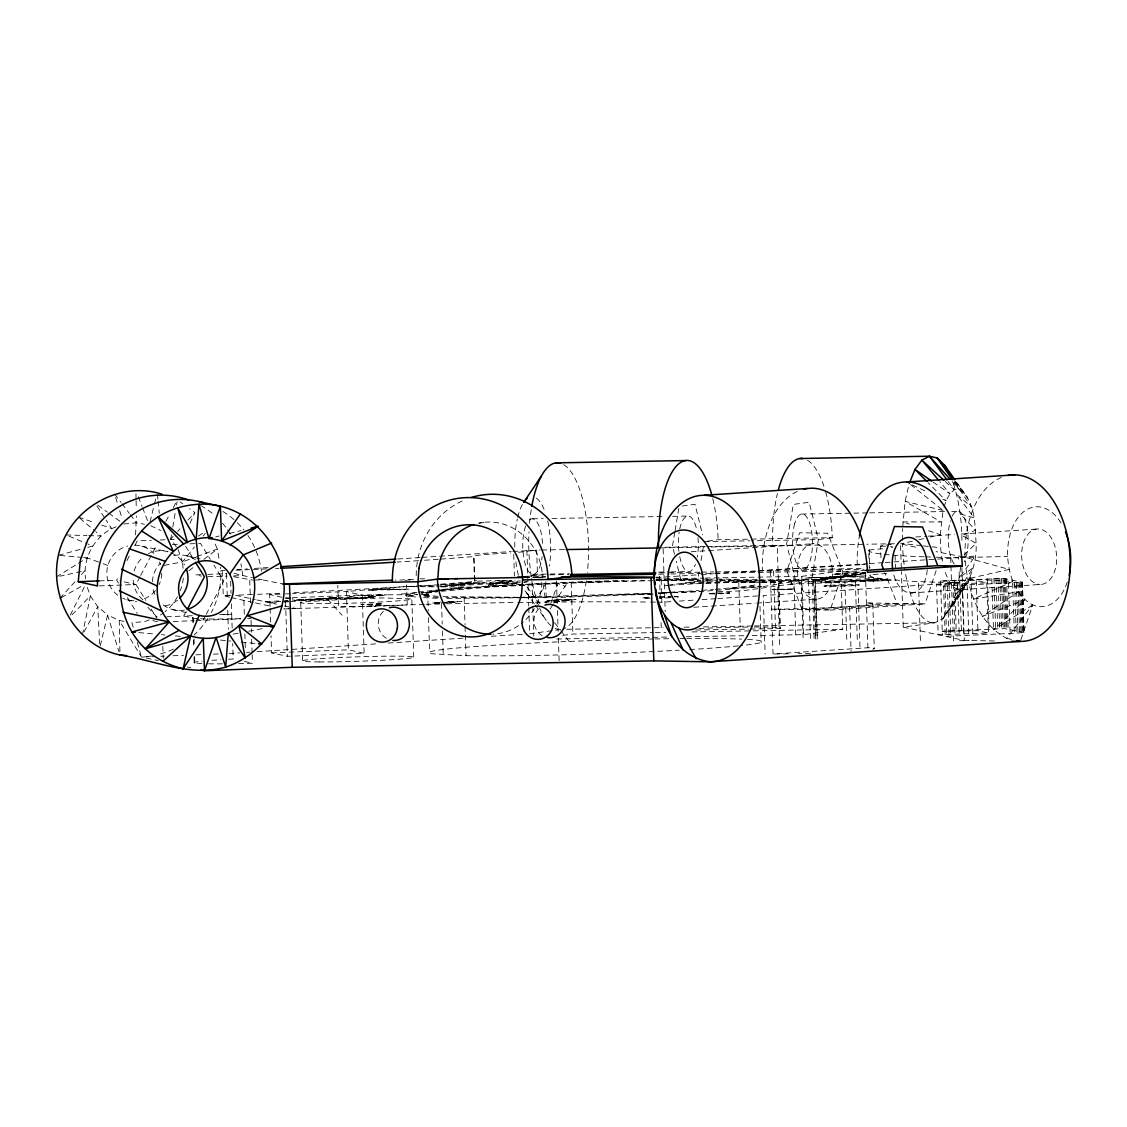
<?xml version="1.0" encoding="UTF-8"?>
<svg xmlns="http://www.w3.org/2000/svg" width="1127" height="1127" viewBox="0 0 1127 1127"><rect width="100%" height="100%" fill="white"/><g stroke="black" fill="none" stroke-linecap="round" stroke-linejoin="round"><path stroke-width="0.75" stroke-dasharray="5 3.75" d="M902.516 540.27L902.685 528.591M902.713 526.915L905.08 501.416L908.855 485.145M961.923 540.382C961.824 519.11 958.711 497.711 951.329 477.707M538.861 577.658L542.397 577.165L542.467 576.08A56.139 52.363 82.1 0 0 478.736 523.139M541.763 582.265L541.157 590.689A56.139 52.363 82.1 0 1 536.607 604.396M135.564 534.86L136.423 516.011M960.542 567.318C958.528 585.42 954.893 604.692 942.609 618.85L935.001 622.752L903.248 627.133L901.417 571.628M176.305 546.933L170.783 538.917L171.642 533.846M172.797 527.084L175.375 511.841M176.516 505.079L177.094 501.698M674.805 532.254L672.495 546.017L674.58 554.498M675.101 530.535L679.144 506.46M667.832 585.293L697.571 581.18L699.022 572.586M701.05 560.542L703.657 545.059M761.937 582.208A62.76 2.522 -1.9 0 1 778.518 583.744L811.722 579.151L818.385 539.594L809.172 502.233L793.309 504.431L786.646 543.989L795.859 581.349L759.528 581.997M910.588 484.596L943.045 510.39L940.27 534.719L940.679 547.764A50.025 17.919 89 0 0 942.947 563.528M116.137 526.802C95.696 534.325 82.356 557.33 85.582 578.827M82.398 634.91L90.357 595.958L87.089 586.773M100.289 645.757L107.572 615.004L97.725 606.636L90.357 595.958L69.959 616.948M150.06 521.801L154.061 505.502M154.469 503.882L156.061 497.359M487.822 586.702L491.006 580.856M944.046 507.178L946.06 500.754L949.892 493.725L954.287 489.78L958.95 489.203C975.869 500.529 974.855 525.112 976.095 543.327C977.433 568.487 964.909 590.633 949.512 609.538L970.305 577.306L955.231 595.45L973.305 567.67L959.387 577.559L975.278 556.076L963.388 556.935M556.005 601.184L555.724 602.029L576.08 599.381L560.499 599.451L553.977 600.029L568.994 600.367L546.891 601.001L563.317 600.888M556.146 600.733L556.992 600.268M936.128 570.656L925.056 603.903L866.424 602.945A62.76 2.522 -1.9 0 1 849.603 606.565A62.76 2.522 -1.9 0 1 771.558 609.172L830.176 610.13L842.911 571.91L827.627 533.226L799.606 532.761L786.885 570.995L802.156 609.679L897.036 603.438L884.934 572.812M1020.907 639.727L1032.755 604.903A50.025 31.457 86.2 0 0 1067.339 581.898M550.793 603.494L557.907 583.575L610.679 581.673M189.984 523.365L194.858 512.56L189.491 508.7M70.325 615.046L85.201 585.279M118.448 583.096L116.659 580.208L118.25 577.179M126.971 560.542L130.943 552.977M134.916 545.412L137.297 540.875L151.342 540.312M139.931 576.897L135.958 584.462L145.777 600.367M140.734 575.39L156.625 545.13M205.424 615.779L203.043 620.315L196.605 618.892M206.227 614.271L223.738 581.011L213.905 565.106M186.138 611.524L183.743 616.046L166.895 616.765M165.866 521.392L169.98 513.757M173.276 507.643L176.559 501.529M84.018 631.937L97.725 606.636L99.88 647.462M492.865 586.406L503.346 580.532L511.94 580.377M962.078 588.28L942.609 618.85L966.473 584.335L962.078 588.28A50.025 17.919 89 0 1 944.961 571.22M550.117 608.989L552.92 604.734M553.864 603.311L567.191 583.152M1001.325 477.482A83.37 52.42 86.2 0 0 965.05 557.273C966.881 588.069 977.56 622.992 1006.65 638.333L1032.755 604.903C1015.258 595.831 1008.792 574.897 1007.637 556.47A50.025 31.457 86.2 0 1 1026.472 509.784A50.025 31.457 86.2 0 1 1061.831 524.294M164.218 565.388L182.518 561.852L194.436 546.919M203.099 536.072L205.269 533.353M59.872 598.423L75.805 580.785M81.496 574.488L84.905 570.713L59.703 576.249M170.783 538.917L173.079 536.41M177.657 531.395L179.954 528.873M187.984 520.096L194.858 512.56M529.605 519.984L530.113 519.462A27.795 9.946 89 0 1 541.312 533.719L542.312 540.523A27.795 9.946 89 0 1 542.608 544.848M424.259 604.368L283.75 608.946M964.092 554.78L976.095 543.327L961.993 535.381L975.686 530.282L960.26 513.968L974.08 517.842L956.626 494.302L971.389 506.84L954.189 481.863M188.998 570.727L194.407 566.585M203.874 559.372L217.398 549.046L214.665 542.96M868.959 558.471L868.692 550.145L875.327 549.328A57.632 2.31 -1.9 0 0 884.371 548.567M870.072 574.714L870.551 576.503L874.608 577.785L904.587 580.856A409.932 16.454 -1.9 0 0 959.443 582.673L959.007 569.346M717.054 579.067L749.666 579.475L771.643 580.504L781.476 582.124L778.503 584.195L762.923 586.589M198.394 536.058L204.17 532.183M1032.755 604.903L993.704 629.796L1024.978 599.846L982.392 616.399L1018.16 591.858L973.474 599.015L1012.779 581.476L967.558 578.841L1009.186 569.403L965.05 557.273L936.114 551.652M557.118 601.156L555.724 602.029L561.725 600.973M56.35 576.982L76.904 564.233M78.383 563.317L87.188 557.851L101.515 563.134M826.373 577.123L827.119 577.32L805.087 578.052L869.974 575.742M61.323 597.606L83.088 585.336M847.081 576.799C864.592 575.559 827.627 576.122 829.881 577.207M149.327 619.878L144.791 621.569L131.929 622.724L133.733 629.26M183.053 568.346L182.518 561.852L195.196 557.189M196.788 556.611L217.398 549.046L219.3 560.584M413.75 657.196L411.82 598.916L410.003 599.55A55.575 2.226 -1.9 0 1 317.208 603.649L308.319 603.48A55.575 2.226 -1.9 0 1 302.529 601.973L372.375 597.564L326.351 598.691L291.527 600.86M360.048 598.169L361.485 597.817M382.152 605.495L352.666 606.918L357.639 606.27M58.435 555.329L81.271 549.117M87.793 547.342L92.682 546.003L87.962 544.059M717.857 591.703A22.23 0.888 -1.9 0 0 746.553 590.238L841.01 577.094M943.553 586.096L1022.414 582.222L1024.091 632.416L1014.314 633.289L945.229 636.304L943.553 586.096L936.509 584.561L938.185 634.755L942.355 634.642L988.435 632.994L986.759 582.8L976.236 580.504L940.58 581.053L1003.002 578.419L1022.414 582.222M215.722 536.861L219.103 536.015M229.232 533.494L241.065 530.549M377.277 605.65L374.108 606.425L380.461 605.551M912.335 541.284L900.487 543.876M918.899 539.734L923.83 538.579M930.409 537.044L940.27 534.719L925.591 529.704M440.502 601.917L440.727 602.255M362.809 604.269L360.978 604.523L383.081 603.889L361.063 604.635L382.18 603.692M426.865 595.112L428.485 594.774L420.906 594.577M880.976 557.752L880.596 546.102L894.697 543.735L866.818 544.228M329.45 597.634L351.554 597M422.555 592.83C496.19 583.518 570.699 582.828 644.813 580.405M439.812 603.255L432.726 603.03L442.023 602.325M444.926 602.227L454.829 602.396L445.531 603.1M546.891 601.001L554.273 600.381M715.152 589.336L749.145 586.11L757.555 584.42M714.743 593.985L707.657 593.76L729.676 592.999L720.463 593.816M848.885 581.081L870.41 580.574L806.988 581.884M668.212 592.337L658.351 593.351L667.029 593.084M821.484 582.166L820.794 582.293L842.869 581.659L822.893 582.011M233.247 634.135L238.389 633.163M248.673 631.205L264.098 628.288M507.432 580.475L500.881 581.701M387.984 589.731L387.237 589.872L409.27 589.139L389.449 589.59M373.347 589.858L368.388 590.675L394.041 588.998L371.924 589.632L389.717 588.731M490.062 582.603L503.346 580.532L499.979 580.504A17.793 0.718 -1.9 0 1 497.542 580.433M418.413 592.055L439.924 589.689M566.585 600.113L572.037 599.818L560.499 599.451M416.99 592.267L408.467 593.563L405.481 595.634L418.314 597.395M408.115 596.084L417.159 594.718M566.303 600.437L569.558 599.958M408.284 596.113L417.215 594.802M374.136 598.071L346.454 591.548L292.344 593.69M429.204 591.661L436.149 590.661M437.882 590.407L488.005 586.096L580.236 581.771A188.561 7.565 -1.9 0 1 624.189 580.391M506.023 582.744L504.727 582.927L507.037 582.673M455.815 585.167L471.509 582.941L487.047 582.884L471.269 583.758M432.557 591.295L439.333 590.323M441.023 590.083L451.18 588.632M810.454 638.417L808.524 580.137L832.67 577.263M368.008 596.451L379.25 594.873M365.359 597.902L366.895 597.69M370.755 597.141L387.322 594.817L417.075 594.605L416.666 594.014M451.434 588.618L462.45 587.068M814.117 638.474L812.173 580.194L838.192 577.179M845.771 576.122L865.79 573.502L847.124 576.108M349.469 596.761L362.218 594.986L387.322 594.817M521.209 577.334L537.494 575.08L547.947 574.897M494.767 586.294L519.533 582.87M815.469 638.53L813.539 580.25L835.163 577.249M842.94 576.165L862.592 573.756L844.63 576.136M839.77 577.137L815.187 580.419L817.286 638.924M867.353 580.94L870.368 580.518M478.975 523.196L487.23 522.055M682.328 506.023L695.021 504.262L702.558 534.832M512.926 551.427L540.143 550.032M405.424 580.419L413.271 579.334M707.7 541.143L718.124 539.706L832.275 537.678A83.37 29.851 89 0 0 825.485 491.259M454.237 588.421L463.972 587.082M750.145 629.077L779.997 628.542L777.236 545.285L772.756 545.905A83.37 29.851 89 0 1 777.419 493.556M832.275 537.678L818.385 539.594L751.653 540.777M524.041 582.25L527.211 581.814M705.432 578.066L801.79 576.362L840.798 570.966L842.728 629.246L803.72 634.642L751.16 635.572M815.187 580.419L838.882 577.165M529.662 633.768L561.401 629.387A83.37 29.851 89 0 1 555.146 628.415M562.725 635.445L572.91 634.036L653.505 632.613M369.247 596.761L383.349 594.845M846.659 576.108L865.79 573.502M849.265 576.601L850.927 576.376M848.448 581.349L852.871 580.743M381.546 594.859L368.529 596.577M451.857 585.392L471.509 582.941L385.941 587.745A407.086 16.341 -1.9 0 1 291.47 592.788M515.222 583.265L526.788 581.715M388.04 605.34L381.518 606.157L393.83 605.171M812.173 580.194L834.135 577.263M842.179 576.179L858.647 573.981A17.793 0.718 -1.9 0 1 835.854 574.432A17.793 0.718 -1.9 0 1 841.432 573.305A17.793 0.718 -1.9 0 1 865.184 572.657M488.583 585.293L496.627 584.237M813.539 580.25L836.361 577.221M839.685 576.249L852.9 576.982L860.239 576.01M516.335 583.279L489.428 583.758L515.025 580.419M843.996 576.968L815.342 580.644L817.399 638.812M814.863 580.785L844.56 576.939M869.847 580.405L871.974 580.081M500.332 582.194L495.612 582.758L520.449 580.968M523.365 576.714L537.494 575.08L536.663 550.103L518.096 552.343M351.075 598.62L357.09 597.93M869.72 580.391L872.256 580.109M441.277 591.281L488.428 587.167L557.907 583.575L565.106 586.322M774.404 589.393L772.347 589.675L794.45 589.027L774.404 589.393L790.407 589.463M366.712 606.636L376.052 605.678M443.165 589.393L448.278 588.914M123.716 523.999L136.564 522.829L144.51 524.224M441.037 586.547L472.03 583.744M489.428 583.758L498.838 582.913M422.019 594.45L427.908 593.929M440.727 584.152L474.847 581.49L474.016 556.513L464.197 557.344A407.086 16.341 -1.9 0 1 439.896 559.175M870.157 580.447L874.566 580.067L864.071 580.081M873.171 581.138L888.907 579.813L860.45 580.32M271.396 603.114L279.637 602.438M283.877 602.1L289.104 601.677M290.836 601.55L336.536 597.873L292.287 600.17M438.164 596.324L423.287 595.183L428.485 594.774M364.655 595.605L373.84 594.915M701.853 590.337L713.49 589.463M709.714 593.464L714.18 593.182M336.536 597.873L300.233 599.719L292.006 598.775M319.843 598.578L330.366 597.831M829.528 576.897L837.699 576.334M873.115 574.502L876.158 574.305A57.632 2.31 -1.9 0 0 886.639 573.389M236.881 569.572L247.362 568.881M254.35 568.431L268.339 567.515M397.62 559.006L420.329 557.513M422.076 557.4L511.179 551.54M691.175 551.751L706.911 550.709M708.658 550.596L813.567 543.693M915.842 537.001L926.338 536.311M928.084 536.198L954.301 534.466M961.303 534.015L1038.221 528.957M440.22 584.899L484.61 582.631M656.182 577.573L699.487 574.728M701.233 574.615L713.461 573.812M715.208 573.685L867.734 563.669M869.481 563.556L883.455 562.627M885.202 562.514L927.155 559.753M928.902 559.64L935.903 559.189M937.65 559.062L958.626 557.696L958.781 562.683M960.232 557.583L1007.637 556.47M797.198 491.442A83.37 52.42 86.2 0 0 762.373 570.586L865.156 564.486L857.238 564.359A83.37 52.42 86.2 0 1 859.464 535.945M865.747 570.403L842.911 571.91L865.663 572.277M881.68 578.94L857.548 580.518L843.771 579.729M657.069 602.156A403.029 16.187 -1.9 0 1 661.887 602.227L672.368 601.536M679.356 601.085L695.077 600.043M702.065 599.592L716.039 598.676M717.786 598.55L759.697 595.803M693.838 607.256L709.573 606.213M711.32 606.101L755.034 603.227M756.781 603.114L816.23 599.198A27.795 17.468 86.2 0 0 829.373 557.259A27.795 17.468 86.2 0 0 799.085 557.893A27.795 17.468 86.2 0 0 816.23 599.198M910.686 592.971L1040.066 584.462A27.795 17.468 86.2 0 0 1053.844 543.073A27.795 17.468 86.2 0 0 1023.527 542.58A27.795 17.468 86.2 0 0 1040.066 584.462M816.173 609.904L911.039 603.663M830.176 610.13L925.056 603.903M229.161 653.519L239.642 652.829M246.63 652.378L250.124 652.153M257.125 651.688L377.672 643.756M388.153 643.066L463.267 638.136M491.217 636.29L524.421 634.121M770.276 570.727L773.037 653.984L867.917 647.743A62.76 2.522 -1.9 0 1 872.805 649.237M489.217 584.152L497.754 583.603M442.672 586.618L520.209 581.87M267.888 602.339L280.961 601.522M284.06 601.325L288.47 601.057M401.353 593.999L416.624 593.041M423.667 592.605L420.935 592.774L437.825 591.647L421.399 593.873M265.141 601.748L280.074 600.874M427.767 586.758L464.944 584.645M284.638 600.621L287.836 600.437M669.889 592.238L698.529 590.59L700.078 591.562L673.763 592.351M409.904 586.589L418.075 586.139M419.709 586.04L438.685 584.983M660.126 593.732L667.057 593.351M228.57 659.267L233.219 659.013L232.683 643.517M871.706 580.081L885.935 579.377M388.773 605.861L407.241 604.833L406.579 584.857M452.631 602.114L461.929 601.409L446.348 601.48L452.631 602.114L451.814 602.142M519.66 597.268L649.307 593.281M657.999 592.887L672.002 592.408M650.025 593.718L530 597.676L445.968 597.662M1024.091 632.416L1004.678 628.627L942.257 631.261L977.912 630.697L988.435 632.994M230.176 595.45L223.273 595.732L222.23 570.769L220.92 570.487L220.371 567.177M252.49 594.521L235.36 595.239L255.251 599.578M653.237 594.07L557.626 597.507L444.235 598.381M160.119 539.974L168.895 539.622M170.656 539.551L174.164 539.41M172.417 544.51L179.432 544.242M189.956 543.82L200.493 543.411L210.326 559.316M225.034 570.318L220.92 570.487A83.37 82.285 -77.7 0 1 211.27 612.553M200.902 574.657L195.661 574.869L201.508 576.151M207.875 574.39L227.076 573.629M99.204 580.884L116.659 580.208M233.557 575.911L242.84 575.545L252.476 577.644M99.289 585.913L135.958 584.462L119.871 580.912M233.669 576.728L252.828 580.109M254.378 580.053L262.112 579.743L282.708 583.983M270.043 606.58L269.649 594.577L283.61 594.028M285.356 593.957L290.597 593.76M833.839 574.263L865.437 573.009M290.667 597.817L285.427 598.028L269.649 594.577M292.414 597.747L362.218 594.986L364.162 653.266L287.357 656.308L271.579 652.871L271.015 635.727M878.144 578.362L814.004 580.926L815.934 639.206M284.215 608.932L295.992 608.481M936.509 584.561L986.759 582.8M173.192 621.498L194.267 620.667M196.013 620.597L240.713 618.822M247.574 618.554L250.997 618.427M143.157 656.928L153.681 656.506M160.71 656.238L164.218 656.097M172.994 655.745L183.532 655.336M195.816 654.843L201.085 654.632M213.369 654.153L220.385 653.871M271.579 652.871L348.384 649.828L364.162 653.266M499.979 580.504L474.495 581.293L473.664 556.315A56.716 2.282 -1.9 0 1 510.799 552.948M230.232 595.465L223.273 595.732L229.626 597.197M192.308 615.722L183.743 616.046L193.393 618.188L193.548 623.358M219.709 614.68L231.697 614.229L231.359 603.804M790.14 584.223L896.247 580.278M301.275 600.705L328.225 599.761L342.129 615.286M354.667 606.368L338.494 606.932L337.776 585.293M326.351 598.691L370.952 597.197M716.955 593.056L729.676 592.999M565.993 600.113L566.782 600.085M642.813 597.944L649.518 597.719M659.591 597.366L673.016 596.901M674.693 596.845L678.045 596.732M207.903 576.686L226.992 576.122M432.726 603.03L454.829 602.396M238.656 663.62L252.448 663.225L252.166 654.604M413.567 579.658L406.41 579.856A218.596 8.791 -1.9 0 0 395.098 580.137M569.276 582.645L652.998 580.673M694.387 579.701L656.449 580.588L700.867 580.278M532.691 518.814L543.172 518.631M551.92 518.476L665.606 516.462M672.608 516.335L688.343 516.053M801.353 514.081L852.082 513.179M853.829 513.151L867.818 512.898M869.579 512.87L944.778 511.531M951.78 511.404L957.02 511.32M704.234 541.622L749.892 540.819M705.234 546.567L663.085 547.313L665.212 611.623M706.981 546.539L777.236 545.285M541.89 550.004L564.528 549.596M660.352 547.905L704.262 547.116M711.292 546.989L751.681 546.285M753.442 546.243L865.085 544.271M532.705 574.347L548.44 574.066M550.201 574.037L569.431 573.699M658.633 572.107L669.128 571.924M670.875 571.896L688.372 571.586M803.664 569.501L864.888 568.417M549.68 574.855L568.853 574.516M699.825 572.192L659.436 572.91L660.281 598.62M701.586 572.164L713.87 571.938M715.631 571.91L756.02 571.192M757.781 571.164L864.17 569.276M658.577 574.207L669.086 574.023M670.847 573.981L840.798 570.966M419.751 578.869L426.739 578.743M524.689 576.996L545.679 576.63M524.689 577.517L542.115 577.207M656.365 578.94L703.671 578.095M697.571 581.18L701.079 581.109M702.839 581.081L713.377 580.898M720.407 580.771L757.288 580.123M759.034 580.081L811.722 579.151M689.639 582.279L803.79 580.25M704.178 582.969L681.694 583.377L676.256 561.302M705.911 582.941L757.809 582.025M825.02 585.815L858.225 585.223M423.287 595.183L428.922 595.38M652.012 594.028L619.78 594.605M437.53 602.396L439.15 602.367M566.67 629.289L663.127 627.57M684.174 627.204L689.442 627.105M703.473 626.866L752.582 625.992M754.343 625.95L935.001 622.752A83.37 29.851 89 0 1 905.206 571.812M695.697 630.049L748.384 629.105M655.252 632.585L665.761 632.388M692.048 631.923L751.61 630.866M753.371 630.838L842.728 629.246M556.682 639.023L668.818 637.037M686.343 636.727L744.158 635.698M959.542 640.714L969.009 640.545M536.931 577.263L542.397 577.165M772.685 580.687L801.184 580.194A22.23 0.902 -1.9 0 1 808.552 580.137M326.717 599.296L383.772 597.916L411.82 598.916M523.816 577.404L545.313 577.165M656.956 580.123L697.768 579.658M761.387 582.349L781.476 582.124M427.682 594.943L428.711 595.084M517.941 597.282L441.333 596.634M470.917 583.758L467.367 583.772M661.479 592.732L671.128 592.717M672.734 592.717L698.951 591.661L761.218 586.744L728.436 588.336L736.509 589.027M706.446 579.701L713.377 579.743M719.702 579.771L759.034 580.94M705.911 580.306L717.73 580.363M719.435 580.377L758.034 582.377M498.5 583.208L516.603 583.279M417.004 586.66L405.002 586.547L346.454 591.548L348.384 649.828M420.723 586.688L434.191 586.815M440.784 586.871L479.313 587.223L525.492 585.026L540.03 603.833M873.171 577.334L852.9 576.982M951.512 582.546L959.443 582.673L763.19 595.563L765.134 653.857M903.248 627.133L964.318 640.474L996.381 640.995M880.596 546.102L883.272 546.144A57.632 2.31 -1.9 0 1 886.202 546.257M66 534.916L86.99 535.564M88.751 535.621L100.993 535.987L95.71 531.564M854.745 580.63L866.339 581.011M556.4 600.268L554.061 600.142M438.389 597.423L420.315 596.084M653.308 638.981A166.74 6.692 -1.9 0 0 430.838 653.688L466.043 655.689A166.74 6.692 -1.9 0 0 679.257 650.194M749.145 586.11L761.19 586.519M811.877 577.362L822.851 577.757M552.413 583.363L557.907 583.575M437.29 598.296L422.653 597.606M201.902 663.564L194.844 662.986L194.562 654.364M465.014 582.307L474.242 582.814M378.123 595.253L379.489 595.366M60.125 555.47L82.116 557.4M83.807 557.555L87.188 557.851M138.818 632.599L154.498 634.008M161.457 634.642L164.936 634.952M175.389 635.896L180.616 636.361M220.498 640.066L230.838 641.066M241.178 642.08L256.688 643.573M733.494 579.898L745.637 581.123M824.894 581.856L830.599 582.462M921.576 545.679L902.473 543.594A83.37 29.851 89 0 0 904.939 570.121M923.309 545.877L930.254 546.637M931.987 546.82L940.679 547.764M290.357 598.592L285.427 598.028L287.357 656.308M123.998 621.329L119.237 620.498L107.572 615.004L118.969 651.674M141.791 546.186L168.05 551.737A27.795 27.428 -78.1 0 0 148.454 553.625M231.204 597.564L253.857 602.621M255.519 602.973L270.466 606.129M126.773 599.705L136.621 601.79M902.192 544.242L919.153 547.947M396.817 589.167L400.31 589.928M258.9 579.039L262.112 579.743M256.9 599.944L276.298 604.185M284.469 605.96L295.922 608.467M244.432 661.464L252.448 663.225M119.927 651.547L119.237 620.498L141.396 656.999L158.259 660.676M187.336 667.029L190.759 667.776M186.659 555.794L203.043 559.401M172.98 609.665L189.35 613.271M152.737 620.639L157.555 621.695M1006.65 638.333L1011.792 639.474M943.045 510.39L905.08 501.416L941.073 521.97L902.769 521.914L909.292 524.14M234.064 573.347L242.84 575.545L240.924 563.81M325.027 598.775L328.225 599.761M78.496 517.166L95.048 522.829M101.655 525.083L111.587 528.478L106.093 520.068M103.106 563.725L107.882 565.486M69.127 536.227L86.399 543.397M912.307 484.962L927.648 492.133M942.989 499.317L946.06 500.754L928.113 482.68M150.722 525.745L160.936 530.549M933.128 482.06L949.892 493.725L939.805 481.623M180.066 501.938L182.757 503.868M97.824 505.234L107.361 512.137M108.727 513.137L120.998 522.012M79.82 518.265L94.386 530.451M945.201 481.483L954.287 489.78L948.089 481.398M147.806 607.228L156.921 617.075A50.025 49.363 -77.7 0 0 163.767 612.694M952.146 481.581L958.95 489.203L954.02 482.102M555.456 583.687L557.175 585.617M954.625 481.764L967.797 498.021L955.626 480.778M955.147 481.13L963.557 492.006M554.583 622.639L559.767 629.359M560.809 630.697L569.121 641.446M114.672 494.147L120.927 502.346M121.97 503.713L129.267 513.264M130.309 514.63L136.564 522.829M534.395 603.875L524.604 590.21A50.025 17.919 89 0 0 546.06 581.504M535.381 605.241L546.158 620.287M428.598 594.929L427.725 593.675L428.288 610.82M96.936 506.065L105.177 518.674M185.659 546.384L194.605 560.852M151.131 609.045L156.484 617.709M127.379 597.549L137.198 613.454M138.311 496.768L141.96 506.192M142.565 507.77L148.046 521.914M178.151 549.596L182.518 561.852M115.672 497.472L117.687 504.107M119.701 510.728L122.209 519.026M137.339 642.305L141.396 656.999M678.947 551.3L678.736 549.877A27.795 9.946 89 0 1 679.158 532.113M543.158 584.237L545.848 603.001M157.428 494.204L157.935 499.388M158.09 501.121L159.259 513.25M545.524 584.138L546.68 602.959M232.162 628.007L231.697 614.229A62.788 2.508 -1.9 0 0 219.399 614.891M1022.302 582.053L1023.978 632.247M1022.048 582.321L1023.725 632.515M1021.4 582.42L1023.077 632.627M1020.498 582.532L1022.175 632.726M1019.329 582.645L1021.006 632.839M1017.949 582.758L1019.625 632.951M1016.343 582.87L1018.019 633.064M1014.568 582.983L1016.244 633.177M1012.638 583.082L1014.314 633.289M1008.468 583.265L1010.144 633.473M1006.524 578.63L1008.2 628.824M1005.284 578.503L1006.96 628.697M1004.27 578.461L1005.946 628.655M1003.002 578.419L1004.678 628.627M1001.523 578.405L1003.199 628.612M999.846 578.405L1001.523 628.612M998.001 578.419L999.677 628.627M996.014 578.461L997.691 628.655M993.929 578.503L995.606 628.697M991.788 578.56L993.465 628.753M987.435 578.7L989.112 628.908M976.236 580.504L977.912 630.697M971.206 584.758L972.883 634.966M967.135 584.941L968.811 635.135M961.894 567.614L964.318 640.474M962.134 583.772L963.81 633.966M959.781 581.152L961.458 631.359M957.541 583.927L959.218 634.135M954.527 579.996L956.203 630.204M953.315 584.068L954.992 634.276M950.681 557.569L950.906 564.218M950.949 565.895L953.442 640.826M949.089 584.195L950.765 634.402M947.356 585.899L949.033 636.093M944.877 584.321L946.553 634.529M940.58 581.053L942.355 634.642M918.505 583.053L920.435 641.333M900.543 545.609L901.361 569.896M895.077 555.4L895.528 568.712M872.791 603.818L874.27 648.617M869.241 549.737L869.861 568.05M869.185 565.134L869.297 568.459M865.437 573.22L867.917 647.743M858.07 589.336L860 647.616M855.379 582.025L857.323 640.319M849.603 606.565L851.082 651.364M844.884 581.856L846.814 640.136M801.79 576.362L803.72 634.642M801.184 580.194L803.114 638.474M793.859 577.461L795.789 635.741M778.87 583.166L780.349 627.964M777.757 587.139L779.687 645.419M773.587 570.882L775.517 629.162M759.978 606.368L761.176 642.376M738.777 582.363L740.27 627.161M661.887 602.227L661.056 577.249A403.029 16.187 -1.9 0 0 656.252 577.179M661.084 622.625L661.366 631.19M571.206 582.617L572.91 634.036M556.484 580.954L557.231 603.508M557.471 610.44L558.161 631.261M558.386 638.192L559.133 660.746M531.972 581.152L532.775 605.143M532.832 606.861L533.789 636.008M526.901 550.511L528.732 606.016M528.802 607.749L529.605 632.036M513.701 554.47L514.405 576.01M464.113 597.366L465.014 624.809M465.071 626.527L465.296 633.388M465.352 635.107L466.043 655.689M441.559 603.494L442.235 624.076M442.46 630.937L443.249 654.956M428.514 617.681L429.641 651.984M300.712 602.621L302.656 660.901M270.114 608.298L270.565 622.005M249.729 580.236L250.532 604.537M251.053 620.146L251.279 627.035M251.321 628.753L251.434 632.205M251.659 639.094L252.11 652.885M230.626 581.236L231.021 593.394M226.513 573.728L227.386 599.747M227.724 610.158L228.358 629.246M194.055 638.854L194.337 647.476M192.731 617.652L193.013 626.26M193.464 640.051L193.745 648.659M194.027 657.28L194.182 662.451M162.809 646.278L163.204 658.337M243.897 600.508L244.362 616.328M244.883 633.909L245.292 647.983M135.944 493.88L136.057 498.993M136.099 500.698L136.282 509.207M222.864 511.461A83.37 82.285 -77.6 0 1 236.05 521.547M237.248 522.689A83.37 82.285 -77.6 0 1 243.953 530.113M247.912 535.494A83.37 82.285 -77.6 0 1 261.436 571.304M807.552 460.309A83.37 29.851 89 0 1 824.964 489.541M664.352 585.772A62.76 2.522 -1.9 0 1 668.593 585.406M670.156 585.279A62.76 2.522 -1.9 0 1 704.262 583.377M705.995 583.307A62.76 2.522 -1.9 0 1 760.542 582.208M958.626 557.696A409.932 16.454 -1.9 0 1 932.508 557.09M930.789 557.034A409.932 16.454 -1.9 0 1 925.788 556.865M924.168 556.808A409.932 16.454 -1.9 0 1 868.692 550.145M712.743 498.627A83.37 29.851 89 0 1 718.124 539.706M551.061 625.781A83.37 29.851 89 0 1 539.551 607.904M538.382 604.903A83.37 29.851 89 0 1 531.62 578.447M531.338 576.756A83.37 29.851 89 0 1 529 531.817M529.563 523.28A83.37 29.851 89 0 1 531.493 508.052M563.669 464.634A83.37 29.851 89 0 1 587.378 572.46M586.308 580.94A83.37 29.851 89 0 1 562.951 629.049M207.931 618.343A83.37 82.285 -77.7 0 1 194.069 635.036M173.431 649.053A83.37 82.285 -77.7 0 1 157.822 654.66M151.286 655.999A83.37 82.285 -77.7 0 1 143.044 656.914M518.462 575.263A50.025 17.919 89 0 1 515.659 560.133M514.785 547.201A50.025 17.919 89 0 1 517.335 518.927M517.702 517.392A50.025 17.919 89 0 1 522.886 503.586M536.367 498.12A50.025 17.919 89 0 1 544.651 510.785M547.708 521.04A50.025 17.919 89 0 1 549.497 566.022M525.647 526.126A27.795 9.946 89 0 0 523.069 552.639L524.069 559.457A27.795 9.946 89 0 0 535.283 573.699L537.692 571.206A27.795 9.946 89 0 0 542.129 556.611M954.231 564.035A27.795 9.946 89 0 1 950.371 520.857M952.23 516.039A27.795 9.946 89 0 1 966.177 523.421A27.795 9.946 89 0 1 964.12 562.021M474.495 581.293A56.716 2.282 -1.9 0 1 476.566 580.616M890.471 546.553A57.632 2.31 -1.9 0 1 891.598 547.567M927.211 569.839A27.795 17.468 86.2 0 1 912.166 592.887A27.795 17.468 86.2 0 1 893.486 573.854M810.454 653.28A62.76 2.522 -1.9 0 1 798.254 653.618M788.182 653.829A62.76 2.522 -1.9 0 1 773.023 653.984M698.994 628.486A62.76 2.508 -1.9 0 1 752.709 627.006M754.357 627.006A62.76 2.508 -1.9 0 1 779.997 628.542M425.992 604.326A403.029 16.187 -1.9 0 1 444.982 603.861M446.701 603.833A403.029 16.187 -1.9 0 1 516.236 602.508M517.927 602.48A403.029 16.187 -1.9 0 1 648.8 602.043M650.476 602.057A403.029 16.187 -1.9 0 1 655.449 602.128M438.304 559.288A407.086 16.341 -1.9 0 1 420.258 560.542M418.568 560.654A407.086 16.341 -1.9 0 1 397 562.049M278.904 568.346A407.086 16.341 -1.9 0 1 275.523 568.501M267.043 568.881A407.086 16.341 -1.9 0 1 236.135 570.206M279.735 593.323A407.086 16.341 -1.9 0 1 257.632 594.309M674.298 596.521A17.793 0.718 -1.9 0 1 677.102 597.141M670.452 597.69A17.793 0.718 -1.9 0 1 658.661 598.198M650.068 598.352A17.793 0.718 -1.9 0 1 649.293 597.254M659.225 596.761A17.793 0.718 -1.9 0 1 670.917 596.507M416.201 575.601A83.37 77.763 82.1 0 1 464.887 499.782M534.381 608.608A56.139 52.363 82.1 0 1 521.294 623.611M518.505 625.654A56.139 52.363 82.1 0 1 492.71 634.163M386.378 638.319A16.68 15.553 82.1 0 1 383.518 611.144M542.186 635.642A16.68 15.553 82.1 0 1 536.283 629.641L534.592 625.654A16.68 15.553 82.1 0 1 538.086 609.496M747.567 639.403A166.74 6.692 -1.9 0 1 740.2 645.701M738.354 645.884A166.74 6.692 -1.9 0 1 687.709 649.701M654.928 638.953A166.74 6.692 -1.9 0 1 671.213 638.713M679.947 638.615A166.74 6.692 -1.9 0 1 685.033 638.572M686.695 638.558A166.74 6.692 -1.9 0 1 741.622 639.122M655.801 579.672A188.561 7.565 -1.9 0 1 666.071 579.489M667.747 579.461A188.561 7.565 -1.9 0 1 700.839 579.095M702.53 579.095A188.561 7.565 -1.9 0 1 713.94 579.067M200.705 505.516A83.37 82.285 -77.7 0 1 214.299 515.067M222.498 523.266A83.37 82.285 -77.7 0 1 226.682 528.507M227.654 529.859A83.37 82.285 -77.7 0 1 230.387 534.015M183.335 578.095A50.025 49.363 -77.7 0 1 180.235 590.787M177.474 596.746A50.025 49.363 -77.7 0 1 165.049 611.693M240.586 618.695A62.788 2.508 -1.9 0 1 200.113 618.765M197.126 618.596A62.788 2.508 -1.9 0 1 195.21 617.018M222.371 663.845A62.788 2.508 -1.9 0 1 208.03 663.789M194.844 663.028A62.788 2.508 -1.9 0 1 202.127 661.169M211.932 660.337A62.788 2.508 -1.9 0 1 220.85 659.746M679.736 556.682A27.795 9.946 89 0 0 690.95 570.938L693.344 568.445A27.795 9.946 89 0 0 695.415 564.275M679.722 528.929A27.795 9.946 89 0 1 683.371 519.195L685.765 516.701A27.795 9.946 89 0 1 696.979 530.944M697.979 537.762A27.795 9.946 89 0 1 697.303 557.147M173.84 555.653A27.795 27.428 -77.6 0 1 195.732 560.02M184.377 610.101A27.795 27.428 -77.6 0 1 161.654 603.649M154.864 594.422A27.795 27.428 -77.6 0 1 152.751 587.505M152.399 581.715A27.795 27.428 -77.6 0 1 160.231 563.401M170.769 552.667A27.795 27.428 -78.1 0 1 184.518 564.852M177.488 600.254A27.795 27.428 -78.1 0 1 162.992 606.143M142.946 599.902A27.795 27.428 -78.1 0 1 133.099 578.221M134.141 571.037A27.795 27.428 -78.1 0 1 143.594 556.738M134.705 545.172A27.795 27.428 -78.1 0 1 153.976 553.498M159.513 561.894A27.795 27.428 -78.1 0 1 160.513 564.627M161.724 573.22A27.795 27.428 -78.1 0 1 160.682 580.405M160.245 581.786A27.795 27.428 -78.1 0 1 159.175 584.504M155.343 590.647A27.795 27.428 -78.1 0 1 142.354 599.451M133.859 600.719A27.795 27.428 -78.1 0 1 122.73 598.212M117.814 595.253A27.795 27.428 -78.1 0 1 127.576 546.046M831.191 586.449A17.793 0.718 -1.9 0 0 859.295 585.012A17.793 0.718 -1.9 0 0 834.36 585.11A17.793 0.718 -1.9 0 0 831.191 586.449M319.138 661.929A55.575 2.226 -1.9 0 0 411.947 657.83A55.575 2.226 -1.9 0 0 343.524 657.379A55.575 2.226 -1.9 0 0 319.138 661.929M794.704 523.632A27.795 9.946 89 0 0 801.072 569.079A27.795 9.946 89 0 0 811.778 532.662A27.795 9.946 89 0 0 794.704 523.632"/><path stroke-width="1.5" d="M448.222 578.813L437.544 579.067L437.473 580.151A56.139 52.363 82.1 0 0 491.006 634.205M198.648 561.767L196.098 539.565L198.972 504.262C251.546 501.276 294.682 555.245 281.933 605.932C274.918 634.276 253.462 657.858 225.71 667.099C190.195 677.271 154.836 660.337 120.011 654.998C68.479 644.01 40.755 580.743 66 534.916C83.708 501.473 125.477 482.286 161.908 494.204M203.24 502.712A83.37 82.285 -77.6 0 0 97.528 585.984L78.256 581.715L80.341 560.063L87.892 539.65L100.373 521.886A83.37 82.285 -77.7 0 1 188.674 500.008M1007.989 475.467A83.37 52.42 86.2 0 1 1069.819 553.54A83.37 52.42 86.2 0 1 1020.344 641.39L709.841 661.803L653.815 660.887L292.259 667.297L204.494 670.776L203.254 638.403L183.109 668.79C90.724 646.095 104.332 509.263 198.972 504.262L208.96 538.537C282.004 546.046 261.365 655.576 190.59 636.022C134.648 615.412 153.864 534.649 212.341 537.706M183.109 668.79L190.59 636.022L199.169 615.427M208.96 538.537L220.371 506.262L198.451 501.459M909.235 483.525L914.969 469.438L921.858 460.126L929.479 456.224L937.27 457.999L944.722 465.324L954.752 479.538M187.73 608.495L204.438 576.785L195.492 562.303M523.858 502.135L541.369 476.073M220.371 506.262L221.625 540.918L240.488 513.785M229.654 574.235L242.995 555.019L271.621 543.073M162.978 661.253L190.59 636.022L145.51 648.701L169.219 621.921L122.97 612.215M229.936 544.947L257.97 526.351L251.208 528.028M254.463 578.081L280.496 562.824M145.51 648.701L178.982 630.402M221.625 540.918L257.97 526.351M281.933 605.932L247.391 615.708L274.382 626.33L270.959 626.992M169.219 621.921L131.859 631.965L135.339 632.289M704.319 495.274L812.13 488.188A83.37 52.42 86.2 0 1 867.424 572.305L962.289 566.078A83.37 52.42 86.2 0 0 916.166 483.37A83.37 52.42 86.2 0 0 859.464 535.945M907.01 481.947L1014.821 474.861M280.567 566.698L395.873 559.119M865.747 570.403L937.777 565.669L962.289 566.078M78.256 581.715L99.204 580.884M284.004 584.265L417.99 581.757L437.825 579.024L438.783 565.543A56.139 52.363 82.1 0 1 473.777 524.492M282.708 583.983L337.663 581.969A218.596 8.791 -1.9 0 1 392.252 580.222M454.618 578.658L457.83 578.588M555.879 462.859L685.596 460.563M799.747 458.534L929.479 456.224L949.878 479.045M566.275 549.567L658.605 547.933A83.37 29.851 89 0 1 677.257 465.155A83.37 29.851 89 0 1 711.813 495.049M570.586 574.488L655.942 572.967M570.966 575.756L655.069 574.263M517.687 577.123L521.195 577.066M437.544 579.067L523.083 577.503M522.562 579.912L654.562 577.686M561.218 577.01L584.378 576.869A403.029 16.187 -1.9 0 1 654.618 577.151M1011.792 641.249L1020.344 641.39L1016.92 640.615M201.057 670.03L204.494 670.776L216.116 637.375L225.71 667.099L228.302 633.022L245.277 657.999L238.966 625.64L274.382 626.33M120.011 654.998L126.59 655.618M258.407 643.742L261.858 644.08L238.966 625.64M696.148 658.746L678.961 628.077A50.025 31.457 86.2 0 0 716.842 589.139A50.025 31.457 86.2 0 0 686.611 530.239A50.025 31.457 86.2 0 0 653.998 579.447C657.083 613.102 671.551 656.576 709.841 661.803A83.37 52.42 86.2 0 0 759.626 579.954A83.37 52.42 86.2 0 0 705.023 495.302A83.37 52.42 86.2 0 0 654.505 576.024M129.098 548.708L164.852 561.232M121.547 569.121L156.808 585.843M119.448 590.773L161.978 611.158M141.593 530.944L173.276 551.314L158.203 517.039L187.505 542.636L177.77 507.939L196.098 539.565M655.505 592.393C658.731 606.495 665.451 621.231 678.961 628.077M183.673 544.087L158.203 517.039M931.733 481.088L914.969 469.438L926.915 481.483M943.905 480.285L921.858 460.126L938.678 480.285M954.09 479.764L937.27 457.999L952.047 479.271M929.479 456.224L947.046 479.989M944.722 465.324L948.849 473.058M671.199 622.963L683.216 650.209M937.777 565.669L922.506 526.985L894.486 526.534L881.751 564.754L883.667 569.586M664.409 614.919L671.889 636.811M659.056 604.495L662.972 619.427M654.942 580.997L655.322 584.321M655.9 589.294L657.055 599.254M651.054 577.616L653.815 660.887M289.498 584.04L292.259 667.297M778.222 490.358A83.37 29.851 89 0 1 802.875 458.562M803.607 489.16A83.37 52.42 86.2 0 1 807.002 488.512M531.789 506.319A83.37 29.851 89 0 1 560.57 463.239M523.872 502.008A50.025 17.919 89 0 1 527.098 498.43M1065.508 531.944A50.025 31.457 86.2 0 1 1069.143 575.179M392.45 582.222A83.37 77.763 82.1 0 1 467.508 497.585A83.37 77.763 82.1 0 1 548.102 579.447L571.91 576.165A83.37 77.763 82.1 0 0 471.269 497.486M892.626 569.276A27.795 17.468 86.2 0 1 907.474 537.523A27.795 17.468 86.2 0 1 927.282 565.5M395.323 562.148A407.086 16.341 -1.9 0 1 280.595 568.276M392.858 640.446A16.68 15.553 82.1 0 0 408.101 630.782L409.228 626.626A16.68 15.553 82.1 0 0 400.043 608.707L396.14 607.425A16.68 15.553 82.1 0 0 389.407 607.777M544.919 605.072A16.68 15.553 82.1 0 1 565.007 620.075A16.68 15.553 82.1 0 1 547.328 637.53M199.042 562.796A27.795 27.428 -77.6 0 1 187.181 609.453M186.307 568.797A27.795 27.428 -78.1 0 1 179.644 598.324M418.948 568.276L417.92 582.856A56.139 52.363 82.1 0 0 466.296 636.656A56.139 52.363 82.1 0 0 521.604 593.394L522.632 578.813A56.139 52.363 82.1 0 0 474.256 525.013A56.139 52.363 82.1 0 0 418.948 568.276M397.324 628.274L396.197 632.43A16.68 15.553 82.1 0 1 376.967 641.178A16.68 15.553 82.1 0 1 366.782 621.273A16.68 15.553 82.1 0 1 384.237 609.073L388.153 610.341A16.68 15.553 82.1 0 1 397.324 628.274M524.379 631.289L522.689 627.302A16.68 15.553 82.1 0 1 539.748 606.284A16.68 15.553 82.1 0 1 550.652 632.05A16.68 15.553 82.1 0 1 524.379 631.289M669.72 566.402A27.795 17.468 86.2 0 0 686.85 607.707A27.795 17.468 86.2 0 0 699.994 565.768A27.795 17.468 86.2 0 0 669.72 566.402M225.611 607.819A27.795 27.428 -77.6 0 0 212.862 561.556A27.795 27.428 -77.6 0 0 179.573 596.084A27.795 27.428 -77.6 0 0 225.611 607.819"/></g></svg>
